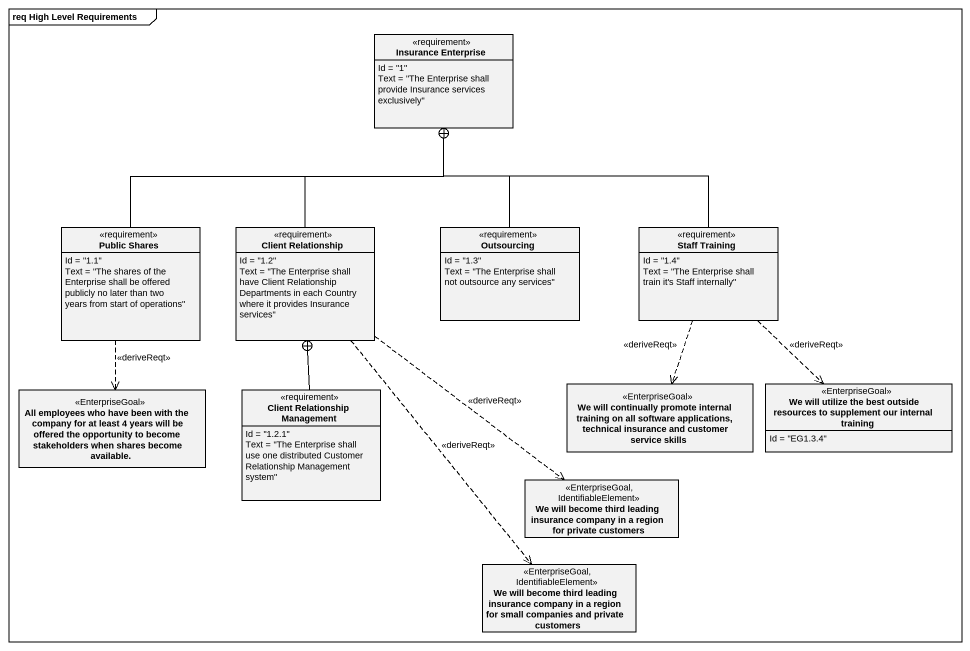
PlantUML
@startuml
mainframe req High Level Requirements
hide circle
hide empty members
class "Insurance Enterprise" as Insurance_Enterprise <<requirement>> {
  Id = "1"
  Text = "The Enterprise shall provide Insurance services exclusively"
}
class "Public Shares" as Public_Shares <<requirement>> {
  Id = "1.1"
  Text = "The shares of the Enterprise shall be offered publicly no later than two years from start of operations"
}
class "Client Relationship" as Client_Relationship <<requirement>> {
  Id = "1.2"
  Text = "The Enterprise shall have Client Relationship Departments in each Country where it provides Insurance services"
}
class Outsourcing <<requirement>> {
  Id = "1.3"
  Text = "The Enterprise shall not outsource any services"
}
class "Staff Training" as Staff_Training <<requirement>> {
  Id = "1.4"
  Text = "The Enterprise shall train it's Staff internally"
}
class "All employees who have been with the company for at least 4 years will be offered the opportunity to become stakeholders when shares become available." as All_employees_who_have_been <<EnterpriseGoal>>
class "Client Relationship Management" as Client_Relationship_2 <<requirement>> {
  Id = "1.2.1"
  Text = "The Enterprise shall use one distributed Customer Relationship Management system"
}
class "We will continually promote internal training on all software applications, technical insurance and customer service skills" as We_will_continually_promote <<EnterpriseGoal>>
class "We will utilize the best outside resources to supplement our internal training" as We_will_utilize_the_best <<EnterpriseGoal>> {
  Id = "EG1.3.4"
}
class "We will become third leading insurance company in a region for private customers" as We_will_become_third <<EnterpriseGoal, IdentifiableElement>>
class "We will become third leading insurance company in a region for small companies and private customers" as We_will_become_third_2 <<EnterpriseGoal, IdentifiableElement>>
Public_Shares -up-+ Insurance_Enterprise
Public_Shares ..> All_employees_who_have_been : <<deriveReqt>>
Client_Relationship -up-+ Insurance_Enterprise
Client_Relationship ..> We_will_become_third : <<deriveReqt>>
Client_Relationship ..> We_will_become_third_2 : <<deriveReqt>>
Outsourcing -up-+ Insurance_Enterprise
Staff_Training -up-+ Insurance_Enterprise
Staff_Training ..> We_will_continually_promote : <<deriveReqt>>
Staff_Training ..> We_will_utilize_the_best : <<deriveReqt>>
Client_Relationship_2 -up-+ Client_Relationship
@enduml
